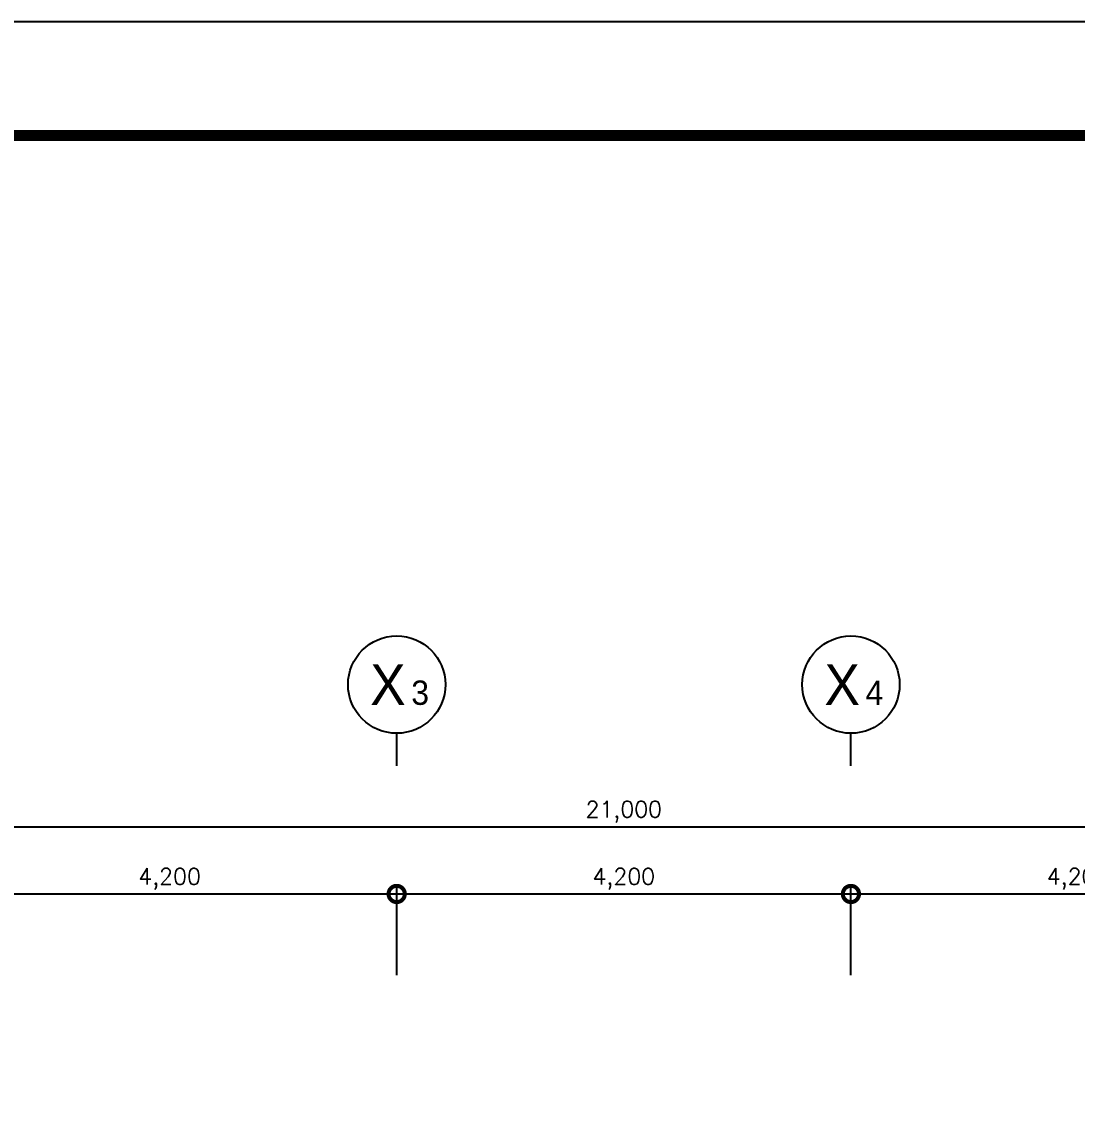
# Model space of a CAD drawing. Header units: millimetres. Extents: x -56261 to 196039, y 9480 to 100001.
# Drawn here: x 168018 to 177774, y 89879 to 100001 of the extents above; entities that cross this region are included whole.
import ezdxf
from ezdxf.enums import TextEntityAlignment as Align

# ---------------------------------------------------------------- set-up
doc = ezdxf.new("R2010")
doc.units = ezdxf.units.MM
doc.layers.add('FORM', color=4, linetype='Continuous')
doc.layers.add('PLAN_DIM', color=7, linetype='Continuous')
doc.styles.add('Gdim', font='')
doc.styles.add('Gtx', font='')
doc.styles.add('plan', font='romans.shx', dxfattribs={"bigfont": 'GHS.SHX'})
doc.styles.get('Gdim').set_extended_font_data('Dotum')
doc.styles.get('Gtx').set_extended_font_data('Dotum')
doc.dimstyles.new('Gdim100', dxfattribs={"dimscale": 100, "dimtxt": 3, "dimasz": 6, "dimexe": 1.5, "dimexo": 2, "dimgap": 1, "dimtad": 1, "dimdec": 0, "dimzin": 0, "dimdsep": 46, "dimlunit": 6, "dimtxsty": 'Gdim', "dimblk1": 'DOTSMALL', "dimblk2": 'DOTSMALL', "dimsah": 1, "dimcen": 1.5, "dimdle": 1.5, "dimclrd": 1, "dimclre": 1, "dimclrt": 256, "dimazin": 0, "dimtfac": 1, "dimtdec": 0, "dimtix": 1, "dimtmove": 2, "dimatfit": 3, "dimldrblk": 'DOTSMALL', "dimfxl": 1.5, "dimtolj": 1, "dimtzin": 0, "dimlwd": -1, "dimlwe": -1, "dimarcsym": 0})

# ---------------------------------------------------------------- blocks, each defined once
blk = doc.blocks.new('_DotSmall')
at = {"color": 0, "linetype": 'ByBlock', "const_width": 0.5}
blk.add_lwpolyline([(-0.0625, 0, 1), (0.0625, 0, 1)], format="xyb", close=True, dxfattribs=at)
blk = doc.blocks.new('*D144')
at = {"layer": 'DEFPOINTS', "color": 0, "transparency": 16777216}
for p in [(184083, 92561), (163083, 91092), (184083, 91092)]:
    blk.add_point(p, dxfattribs=at)
at = {"layer": 'PLAN_DIM', "transparency": 16777216}
for p, q in [((163083, 91192), (163083, 92636)), ((184083, 91192), (184083, 92636)), ((163008, 92561), (184158, 92561))]:
    blk.add_line(p, q, dxfattribs=at)
at = {"layer": 'PLAN_DIM', "transparency": 16777216, "xscale": 300, "yscale": 300, "zscale": 300, "rotation": 180}
blk.add_blockref('_DotSmall', (163083, 92561), dxfattribs=at)
at = {"layer": 'PLAN_DIM', "transparency": 16777216, "xscale": 300, "yscale": 300, "zscale": 300}
blk.add_blockref('_DotSmall', (184083, 92561), dxfattribs=at)
at = {"layer": 'PLAN_DIM', "transparency": 16777216, "insert": (173583, 92701), "char_height": 150, "attachment_point": 5, "style": 'plan'}
blk.add_mtext('\\A1;21,000', dxfattribs=at)
blk = doc.blocks.new('FORM_기계', base_point=(381614, -321275))
at = {"layer": 'FORM', "color": 7}
blk.add_lwpolyline([(381614, -321275), (465714, -321275), (465714, -261875), (381614, -261875)], close=True, dxfattribs=at)
at = {"layer": 'FORM', "const_width": 200}
blk.add_lwpolyline([(463614, -319175), (383714, -319175), (383714, -263975), (463614, -263975)], close=True, dxfattribs=at)
blk = doc.blocks.new('*D148')
at = {"layer": 'DEFPOINTS', "color": 0, "transparency": 16777216}
for p in [(171483, 91941), (167283, 91092), (171483, 91092)]:
    blk.add_point(p, dxfattribs=at)
at = {"layer": 'PLAN_DIM', "transparency": 16777216}
for p, q in [((167283, 91192), (167283, 92016)), ((171483, 91192), (171483, 92016)), ((167208, 91941), (171558, 91941))]:
    blk.add_line(p, q, dxfattribs=at)
at = {"layer": 'PLAN_DIM', "transparency": 16777216, "xscale": 300, "yscale": 300, "zscale": 300, "rotation": 180}
blk.add_blockref('_DotSmall', (167283, 91941), dxfattribs=at)
at = {"layer": 'PLAN_DIM', "transparency": 16777216, "xscale": 300, "yscale": 300, "zscale": 300}
blk.add_blockref('_DotSmall', (171483, 91941), dxfattribs=at)
at = {"layer": 'PLAN_DIM', "transparency": 16777216, "insert": (169383, 92081), "char_height": 150, "attachment_point": 5, "style": 'plan'}
blk.add_mtext('\\A1;4,200', dxfattribs=at)
blk = doc.blocks.new('*D149')
at = {"layer": 'DEFPOINTS', "color": 0, "transparency": 16777216}
for p in [(175683, 91941), (171483, 91092), (175683, 91092)]:
    blk.add_point(p, dxfattribs=at)
at = {"layer": 'PLAN_DIM', "transparency": 16777216}
for p, q in [((171483, 91192), (171483, 92016)), ((175683, 91192), (175683, 92016)), ((171408, 91941), (175758, 91941))]:
    blk.add_line(p, q, dxfattribs=at)
at = {"layer": 'PLAN_DIM', "transparency": 16777216, "xscale": 300, "yscale": 300, "zscale": 300, "rotation": 180}
blk.add_blockref('_DotSmall', (171483, 91941), dxfattribs=at)
at = {"layer": 'PLAN_DIM', "transparency": 16777216, "xscale": 300, "yscale": 300, "zscale": 300}
blk.add_blockref('_DotSmall', (175683, 91941), dxfattribs=at)
at = {"layer": 'PLAN_DIM', "transparency": 16777216, "insert": (173583, 92081), "char_height": 150, "attachment_point": 5, "style": 'plan'}
blk.add_mtext('\\A1;4,200', dxfattribs=at)
blk = doc.blocks.new('*D150')
at = {"layer": 'DEFPOINTS', "color": 0, "transparency": 16777216}
for p in [(179883, 91941), (175683, 91092), (179883, 91092)]:
    blk.add_point(p, dxfattribs=at)
at = {"layer": 'PLAN_DIM', "transparency": 16777216}
for p, q in [((175683, 91192), (175683, 92016)), ((179883, 91192), (179883, 92016)), ((175608, 91941), (179958, 91941))]:
    blk.add_line(p, q, dxfattribs=at)
at = {"layer": 'PLAN_DIM', "transparency": 16777216, "xscale": 300, "yscale": 300, "zscale": 300, "rotation": 180}
blk.add_blockref('_DotSmall', (175683, 91941), dxfattribs=at)
at = {"layer": 'PLAN_DIM', "transparency": 16777216, "xscale": 300, "yscale": 300, "zscale": 300}
blk.add_blockref('_DotSmall', (179883, 91941), dxfattribs=at)
at = {"layer": 'PLAN_DIM', "transparency": 16777216, "insert": (177783, 92081), "char_height": 150, "attachment_point": 5, "style": 'plan'}
blk.add_mtext('\\A1;4,200', dxfattribs=at)

msp = doc.modelspace()

# ---------------------------------------------------------------- linework, layer by layer
at = {"layer": 'PLAN_DIM'}
for points in [[(171483.4, 93126.4), (171483.4, 93426.4, -1), (171483.4, 94326.4, -1), (171483.4, 93426.4, 0)], [(175683.4, 93126.4), (175683.4, 93426.4, -1), (175683.4, 94326.4, -1), (175683.4, 93426.4, 0)]]:
    msp.add_lwpolyline(points, format="xyb", dxfattribs=at)

# ---------------------------------------------------------------- block references
at = {"layer": 'FORM', "xscale": 0.5, "yscale": 0.5, "zscale": 0.5}
msp.add_blockref('FORM_기계', (153988.9, 70301.1), dxfattribs=at)

# ---------------------------------------------------------------- texts
at = {"layer": 'PLAN_DIM', "style": 'Gtx'}
for s, height, p in [('X', 375, (171402, 93876.4)), ('X', 375, (175602, 93876.4)), ('3', 225, (171700, 93801.5)), ('4', 225, (175900, 93801.5))]:
    msp.add_text(s, height=height, dxfattribs=at).set_placement(p, align=Align.MIDDLE)

# ---------------------------------------------------------------- dimensions: what is measured, and where the dimension line sits
at = {"layer": 'PLAN_DIM'}
for base, p1, p2, override, picture, middle in [((184083.4, 92561.3), (163083.4, 91092.4), (184083.4, 91092.4), {"dimscale": 50, "dimtxsty": 'plan', "dimclrd": 256, "dimclre": 256}, '*D144', (173583.4, 92700.6)), ((171483.4, 91941.3), (167283.4, 91092.4), (171483.4, 91092.4), {"dimscale": 50, "dimtxsty": 'plan', "dimblk1": 'DotSmall', "dimblk2": 'DotSmall', "dimclrd": 256, "dimclre": 256}, '*D148', (169383.4, 92080.6)), ((175683.4, 91941.3), (171483.4, 91092.4), (175683.4, 91092.4), {"dimscale": 50, "dimtxsty": 'plan', "dimblk1": 'DotSmall', "dimblk2": 'DotSmall', "dimclrd": 256, "dimclre": 256}, '*D149', (173583.4, 92080.6)), ((179883.4, 91941.3), (175683.4, 91092.4), (179883.4, 91092.4), {"dimscale": 50, "dimtxsty": 'plan', "dimblk1": 'DotSmall', "dimblk2": 'DotSmall', "dimclrd": 256, "dimclre": 256}, '*D150', (177783.4, 92080.6))]:
    dim = msp.add_linear_dim(base=base, p1=p1, p2=p2, angle=180, dimstyle='Gdim100', override=override, dxfattribs=at)
    dim.commit()
    dim.dimension.update_dxf_attribs({"geometry": picture, "text_midpoint": middle})

doc.saveas('drawing.dxf')
